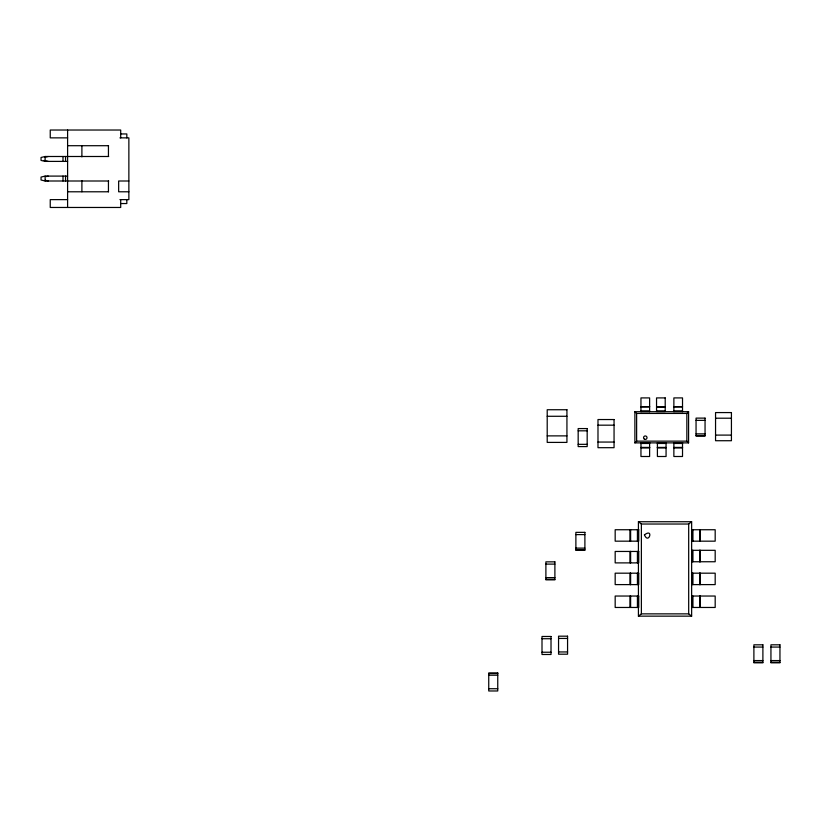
<?xml version="1.0" encoding="UTF-8"?>
<svg xmlns="http://www.w3.org/2000/svg" width="821" height="821" viewBox="0 0 821 821"><rect width="100%" height="100%" fill="white"/><g stroke="black" fill="none" stroke-linecap="round" stroke-linejoin="round"><path stroke-width="1.23" d="M634.89 442.878L636.624 441.144L686.849 441.144L688.583 442.878L688.583 411.701L634.89 411.701L634.89 442.878L688.583 442.878M634.89 411.701L636.624 413.435L686.849 413.435L688.583 411.701M638.42 521.735L641.375 524.024L688.686 524.024L691.641 521.735L691.641 616.15L638.42 616.15L638.42 521.735L691.641 521.735M638.42 616.15L641.375 613.862L688.686 613.862L691.641 616.15M108.7 156.493L45.134 156.493L41.05 157.468L41.05 160.413L45.134 161.398L67.599 161.398M45.134 157.232L48.203 156.493M67.599 176.094L45.134 176.094L41.05 177.079L41.05 180.015L45.134 181L108.7 181M46.161 176.587L48.203 176.094M120.697 133.946L126.824 133.946L126.824 137.866M67.599 137.866L50.245 137.866L50.245 130.026L120.697 130.026L120.697 137.866M119.938 137.866L128.866 137.866L128.866 199.626L119.938 199.626M67.599 145.707L108.557 145.707M128.866 181L118.655 181L118.655 191.786L128.866 191.786M67.599 191.786L108.557 191.786M67.599 199.626L50.245 199.626L50.245 207.467L120.697 207.467L120.697 199.626M120.697 203.546L126.824 203.546L126.824 199.626M640.955 406.682L649.616 406.682M656.543 406.682L662.732 406.682M673.867 406.682L682.518 406.682M640.955 406.929L649.616 406.857M656.543 406.929L665.205 406.929L656.543 406.723M673.867 406.929L682.518 406.857M640.955 410.941L649.616 410.941M656.543 410.941L665.205 410.941M673.867 410.941L682.518 410.941M640.955 411.526L649.616 411.526M673.867 411.526L682.518 411.526M547.207 416.278L566.931 416.278M715.553 418.207L731.429 418.207M696.054 420.362L705.054 420.362M597.986 425.175L614.057 425.175M578.169 430.82L587.179 430.82M696.054 433.868L705.054 433.868M715.553 435.099L731.429 435.099M696.054 435.561L705.054 435.561M547.207 435.879L566.931 435.879M597.986 442.057L614.057 442.057M640.955 443.463L649.616 443.463M657.405 443.463L666.067 443.463M673.867 443.463L682.518 443.463M578.169 444.335L587.179 444.335M640.955 447.476L649.616 447.476M657.405 447.476L666.067 447.476M673.867 447.476L682.518 447.476M640.955 447.558L649.616 447.558M657.405 447.558L666.067 447.558M673.867 447.558L682.518 447.558M640.955 447.722L649.616 447.722M657.405 447.722L666.067 447.722M673.867 447.722L682.518 447.722M691.641 529.74L715.183 529.74L715.183 541.172L691.641 541.172M575.88 534.604L584.891 534.604M575.88 548.12L584.891 548.12M575.88 549.803L584.891 549.803M691.641 550.316L715.183 550.316L715.183 561.749L691.641 561.749M545.893 564.109L554.893 564.109M691.641 573.181L715.183 573.181L715.183 584.603L691.641 584.603M545.893 577.615L554.893 577.615M545.893 579.308L554.893 579.308M691.641 596.036L715.183 596.036L715.183 607.468L691.641 607.468M558.557 638.44L567.568 638.44M542.004 638.728L551.014 638.728M753.894 647.071L762.894 647.071M770.94 647.071L779.95 647.071M558.557 651.946L567.568 651.946M542.004 652.233L551.014 652.233M753.894 660.577L762.894 660.577M770.94 660.577L779.95 660.577M753.894 662.27L762.894 662.27M770.94 662.27L779.95 662.27M488.741 673.528L497.752 673.528M488.741 675.211L497.752 675.211M488.741 688.727L497.752 688.727M44.118 160.413L48.203 161.398M45.134 180.261L48.203 181M700.21 529.74L700.21 541.172M700.21 550.316L700.21 561.749M700.21 573.181L700.21 584.603M700.21 596.036L700.21 607.468M699.913 529.74L699.913 541.172M699.913 550.316L699.913 561.749M699.913 573.181L699.913 584.603M699.913 596.036L699.913 607.468M699.79 529.74L699.79 541.172M699.79 550.316L699.79 561.749M699.79 573.181L699.79 584.603M699.79 596.036L699.79 607.468M692.934 529.74L692.934 541.172M692.934 550.316L692.934 561.749M692.934 573.181L692.934 584.603M692.934 596.036L692.934 607.468M691.939 529.74L691.939 541.172M691.939 550.316L691.939 561.749M691.939 573.181L691.939 584.603M691.939 596.036L691.939 607.468M688.686 524.024L688.686 613.862M686.849 413.435L686.849 441.144M682.518 411.701L682.518 397.908L673.867 397.908L673.867 411.701M649.616 411.701L649.616 397.908L640.955 397.908L640.955 411.701M641.375 524.024L641.375 613.862M637.424 529.74L637.424 541.172M637.424 551.455L637.424 562.888M637.424 573.181L637.424 584.603M637.424 596.036L637.424 607.468M636.624 413.435L636.624 441.144M630.569 529.74L630.569 541.172M630.569 551.455L630.569 562.888M630.569 573.181L630.569 584.603M630.569 596.036L630.569 607.468M630.436 529.74L630.436 541.172M630.436 551.455L630.436 562.888M630.436 573.181L630.436 584.603M630.436 596.036L630.436 607.468M630.148 529.74L630.148 541.172M630.148 551.455L630.148 562.888M630.148 573.181L630.148 584.603M630.148 596.036L630.148 607.468M108.444 145.707L108.444 156.493M108.444 181L108.444 191.786M81.895 145.707L81.895 156.862M81.895 180.62L81.895 191.786M67.599 130.026L67.599 207.467M65.557 156.493L65.557 161.398M65.557 176.094L65.557 181M63.001 156.493L63.001 161.398M63.001 176.094L63.001 181M45.134 156.493L45.134 161.398M45.134 176.094L45.134 181M644.434 534.861C648.652 545.011 654.101 527.657 644.434 534.861M665.205 397.908L656.543 397.908L656.543 411.526L665.205 411.526L665.205 397.908M566.931 409.741L547.207 409.741L547.207 442.406L566.931 442.406L566.931 409.741M731.429 412.573L715.553 412.573L715.553 440.723L731.429 440.723L731.429 412.573M705.054 418.115L696.054 418.115L696.054 436.125L705.054 436.125L705.054 418.115M614.057 419.541L597.986 419.541L597.986 447.691L614.057 447.691L614.057 419.541M587.179 428.572L578.169 428.572L578.169 446.583L587.179 446.583L587.179 428.572M649.616 442.704L640.955 442.704L640.955 456.497L649.616 456.497L649.616 442.704M666.067 442.704L657.405 442.704L657.405 456.497L666.067 456.497L666.067 442.704M682.518 442.704L673.867 442.704L673.867 456.497L682.518 456.497L682.518 442.704M638.717 529.74L615.175 529.74L615.175 541.172L638.717 541.172L638.717 529.74M584.891 532.357L575.88 532.357L575.88 550.368L584.891 550.368L584.891 532.357M638.717 551.455L615.175 551.455L615.175 562.888L638.717 562.888L638.717 551.455M554.893 561.851L545.893 561.851L545.893 579.862L554.893 579.862L554.893 561.851M638.717 573.181L615.175 573.181L615.175 584.603L638.717 584.603L638.717 573.181M638.717 596.036L615.175 596.036L615.175 607.468L638.717 607.468L638.717 596.036M567.568 636.183L558.557 636.183L558.557 654.193L567.568 654.193L567.568 636.183M551.014 636.48L542.004 636.48L542.004 654.491L551.014 654.491L551.014 636.48M762.894 644.813L753.894 644.813L753.894 662.824L762.894 662.824L762.894 644.813M779.95 644.813L770.94 644.813L770.94 662.824L779.95 662.824L779.95 644.813M497.752 672.963L488.741 672.963L488.741 690.974L497.752 690.974L497.752 672.963M644.423 439.184A1.734 1.734 0 0 0 647.02 437.685A1.734 1.734 0 0 0 644.423 436.177A1.734 1.734 0 0 0 644.423 439.184"/></g></svg>
